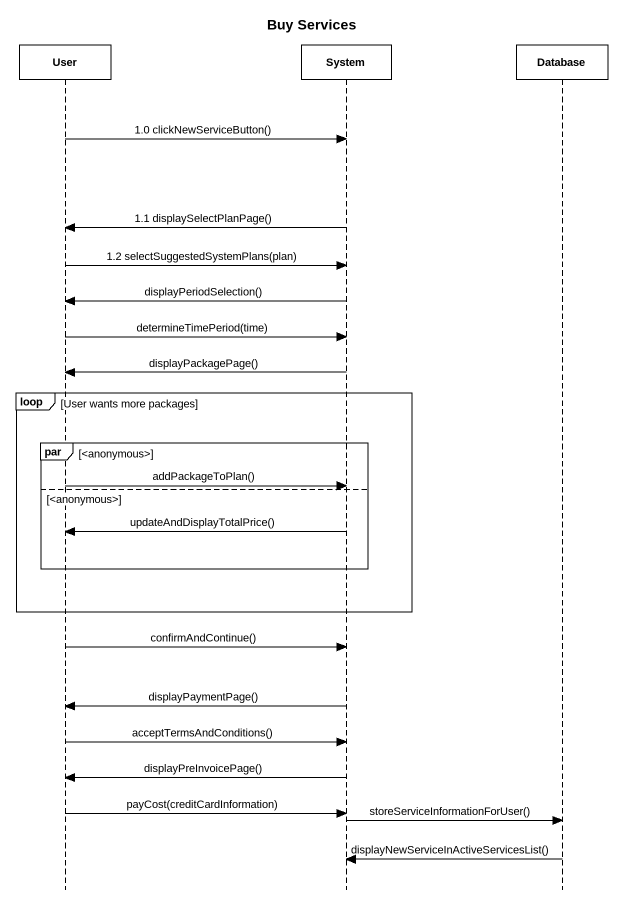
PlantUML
@startuml
title Buy Services
hide footbox
participant User
participant System
participant "Database" as Database_

User -> System : 1.0 clickNewServiceButton()
System -> User : 1.1 displaySelectPlanPage()
User -> System : 1.2 selectSuggestedSystemPlans(plan)
System -> User : displayPeriodSelection()
User -> System : determineTimePeriod(time)
System -> User : displayPackagePage()
loop User wants more packages
  par <anonymous>
    User -> System : addPackageToPlan()
  else <anonymous>
    System -> User : updateAndDisplayTotalPrice()
  end
end
User -> System : confirmAndContinue()
System -> User : displayPaymentPage()
User -> System : acceptTermsAndConditions()
System -> User : displayPreInvoicePage()
User -> System : payCost(creditCardInformation)
System -> Database_ : storeServiceInformationForUser()
Database_ -> System : displayNewServiceInActiveServicesList()
@enduml
